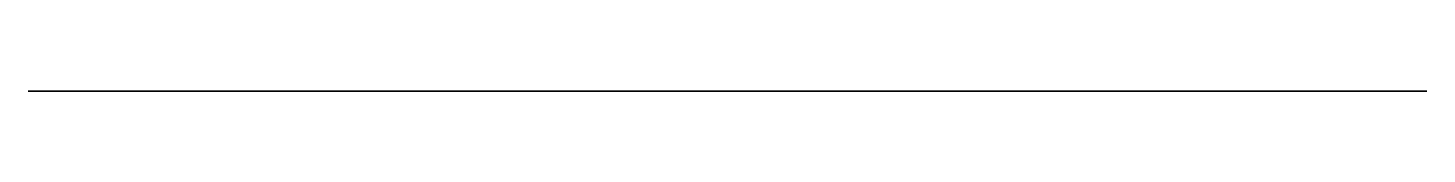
# Model space of a CAD drawing. Header units: millimetres. Extents: x 14.2 to 34.3, y 0 to 0.
import ezdxf

# ---------------------------------------------------------------- set-up
doc = ezdxf.new("R2010")
doc.units = ezdxf.units.MM
doc.layers.get('0').update_dxf_attribs({"color": 194, "true_color": 0x551cb1})

msp = doc.modelspace()

# ---------------------------------------------------------------- linework, layer by layer
at = {"color": 74, "true_color": 0x58b11b}
msp.add_polyline3d([(18.829, 0, 6.38), (18.94, 0, 4.785), (19.135, 0, 3.2), (19.414, 0, 1.628), (19.778, 0, 0.072), (20.224, 0, -1.463), (20.752, 0, -2.97), (21.359, 0, -4.447), (22.044, 0, -5.891), (22.806, 0, -7.296), (23.641, 0, -8.657), (24.548, 0, -9.972), (25.525, 0, -11.237), (27.721, 0, -13.898), (28.75, 0, -15.274), (29.223, 0, -15.99), (29.661, 0, -16.732), (30.064, 0, -17.495), (30.44, 0, -18.272), (30.789, 0, -19.06), (31.109, 0, -19.86), (31.401, 0, -20.671), (31.665, 0, -21.492), (31.899, 0, -22.323), (32.104, 0, -23.161), (32.279, 0, -24.007), (32.425, 0, -24.857), (32.54, 0, -25.711), (32.625, 0, -26.569), (32.68, 0, -27.429), (32.705, 0, -28.291), (32.699, 0, -29.154), (32.662, 0, -30.016), (34.303, 0, -30.016), (34.303, 0, -110.342), (14.195, 0, -110.342), (14.195, 0, -73.958), (15.617, 0, -72.392), (15.617, 0, -11.332), (14.195, 0, -10.149), (14.195, 0, 19.497), (17.007, 0, 19.497), (18.851, 0, 19.485), (19.306, 0, 19.455), (19.756, 0, 19.402), (19.979, 0, 19.366), (20.2, 0, 19.321), (20.419, 0, 19.269), (20.635, 0, 19.207), (20.928, 0, 19.109), (21.215, 0, 18.998), (21.496, 0, 18.873), (21.77, 0, 18.736), (22.038, 0, 18.586), (22.298, 0, 18.424), (22.551, 0, 18.249), (22.796, 0, 18.063), (23.031, 0, 17.865), (23.258, 0, 17.657), (23.475, 0, 17.437), (23.683, 0, 17.206), (23.879, 0, 16.965), (24.065, 0, 16.714), (24.24, 0, 16.452), (24.403, 0, 16.181), (24.604, 0, 15.799), (24.778, 0, 15.408), (24.925, 0, 15.009), (25.046, 0, 14.603), (25.139, 0, 14.191), (25.206, 0, 13.776), (25.247, 0, 13.358), (25.26, 0, 12.939), (25.247, 0, 12.519), (25.206, 0, 12.101), (25.139, 0, 11.686), (25.046, 0, 11.275), (24.925, 0, 10.869), (24.778, 0, 10.469), (24.604, 0, 10.078), (24.403, 0, 9.696), (24.177, 0, 9.328), (23.93, 0, 8.978), (23.662, 0, 8.647), (23.375, 0, 8.336), (23.069, 0, 8.045), (22.747, 0, 7.775), (22.408, 0, 7.527), (22.054, 0, 7.301), (21.687, 0, 7.098), (21.307, 0, 6.919), (20.916, 0, 6.764), (20.515, 0, 6.634), (20.104, 0, 6.53), (19.686, 0, 6.453), (19.26, 0, 6.402)], close=True, dxfattribs=at)

doc.saveas('drawing.dxf')
